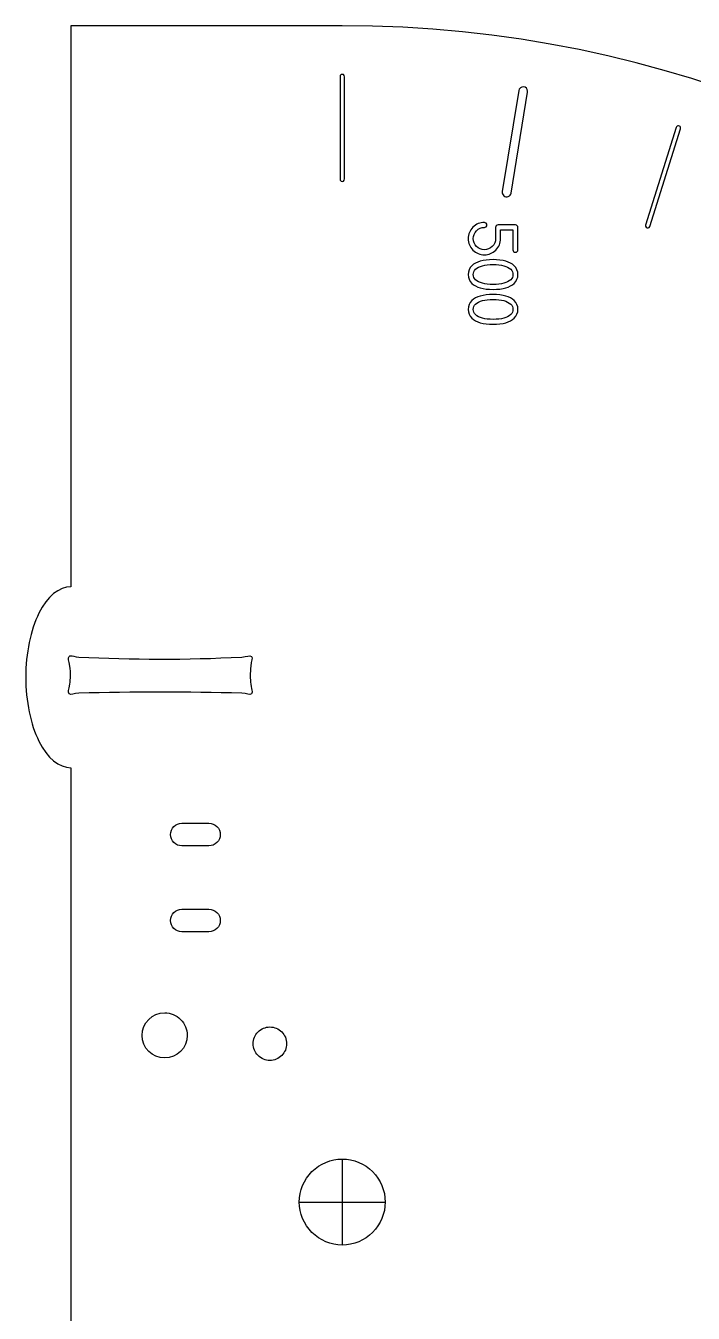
# Model space of a CAD drawing. Extents: x 0 to 206, y 6 to 420.
# Drawn here: x 0.2 to 74.1, y 277.5 to 419.8 of the extents above; entities that cross this region are included whole.
import ezdxf

# ---------------------------------------------------------------- set-up
doc = ezdxf.new("R2010")
doc.units = 0
doc.layers.get('0').update_dxf_attribs({"linetype": 'CONTINUOUS'})

msp = doc.modelspace()

# ---------------------------------------------------------------- linework, layer by layer
at = {"color": 7}
for p, q in [((35.248662, 419.829653), (5.248441, 419.829653)), ((35.00305, 414.200351), (35.00305, 402.893549)), ((35.496375, 402.893549), (35.496375, 414.200351)), ((53.927637, 401.341189), (55.746665, 412.500541)), ((55.753368, 412.599072), (55.753545, 412.599072)), ((69.270719, 397.653561), (72.648319, 408.443597)), ((72.660666, 408.516632), (72.660701, 408.516632)), ((52.206152, 397.542104), (52.206152, 396.301871)), ((54.399971, 397.812201), (52.481742, 397.812201)), ((52.751864, 396.301871), (52.751864, 397.266496)), ((52.751864, 397.266496), (54.124381, 397.266496)), ((54.124381, 397.266496), (54.124381, 395.067149)), ((54.675597, 395.067149), (54.675597, 397.542104)), ((54.675597, 395.067149), (54.675597, 395.067149)), ((51.930527, 393.981031), (51.930527, 393.981031)), ((54.124381, 392.332896), (54.124381, 392.332896)), ((51.930527, 390.127812), (51.930527, 390.127812)), ((54.124381, 388.479677), (54.124381, 388.479677)), ((25.284842, 346.188145), (25.283396, 346.188145)), ((21.763732, 330.443391), (21.763732, 330.443391)), ((21.763732, 320.943191), (21.763732, 320.943191)), ((18.112764, 308.251975), (18.112764, 308.251975)), ((29.099711, 307.330061), (29.099711, 307.330061)), ((35.249827, 294.579967), (35.249827, 285.079732)), ((30.499603, 289.829966), (39.999803, 289.829966)), ((39.999803, 289.82985), (39.999803, 289.82985))]:
    msp.add_line(p, q, dxfattribs=at)
for points in [[(5.248441, 419.829653), (5.248441, 419.829653), (5.248441, 357.829815), (5.248441, 357.829815)], [(165.248556, 289.82985), (165.248451, 361.62675), (107.045563, 419.829598), (35.248662, 419.829653)], [(35.12269, 414.42446), (35.044501, 414.377567), (34.998506, 414.291411), (35.00305, 414.200351)], [(35.376734, 414.42446), (35.298545, 414.471352), (35.20088, 414.471352), (35.12269, 414.42446)], [(35.496375, 414.200351), (35.500919, 414.291411), (35.454924, 414.377567), (35.376734, 414.42446)], [(54.771693, 412.659707), (54.771693, 412.659707), (52.952701, 401.500352), (52.952701, 401.500352)], [(55.290275, 413.07722), (55.0355, 413.092954), (54.810704, 412.911969), (54.771693, 412.659707)], [(55.753545, 412.599072), (55.74587, 412.854217), (55.54505, 413.061487), (55.290275, 413.07722)], [(55.746665, 412.500541), (55.752186, 412.533078), (55.754431, 412.566087), (55.753368, 412.599072)], [(72.177008, 408.591735), (72.177008, 408.591735), (68.799443, 397.801699), (68.799443, 397.801699)], [(72.451673, 408.765548), (72.329521, 408.784515), (72.212161, 408.710247), (72.177008, 408.591735)], [(72.660701, 408.516632), (72.66314, 408.640224), (72.573825, 408.746582), (72.451673, 408.765548)], [(72.648319, 408.443597), (72.656083, 408.467183), (72.660245, 408.491805), (72.660666, 408.516632)], [(35.00305, 402.893549), (34.998506, 402.802489), (35.044501, 402.716333), (35.12269, 402.66944)], [(35.376734, 402.66944), (35.454924, 402.716333), (35.500919, 402.802489), (35.496375, 402.893549)], [(35.12269, 402.66944), (35.20088, 402.622548), (35.298545, 402.622548), (35.376734, 402.66944)], [(52.952701, 401.500352), (52.922675, 401.325477), (52.988754, 401.147934), (53.125806, 401.035242)], [(53.6156, 400.955281), (53.781376, 401.018535), (53.900488, 401.165845), (53.927637, 401.341189)], [(53.125806, 401.035242), (53.262858, 400.922551), (53.449824, 400.892028), (53.6156, 400.955281)], [(49.709156, 397.569666), (49.361882, 397.216889), (49.185493, 396.792451), (49.185493, 396.301871)], [(50.97143, 398.087809), (50.480857, 398.087809), (50.056395, 397.91142), (49.709156, 397.569666)], [(49.736708, 396.301871), (49.736708, 396.643625), (49.852454, 396.935767), (50.100492, 397.178302)], [(50.100492, 397.178302), (50.337524, 397.420837), (50.629659, 397.542104), (50.97143, 397.542104)], [(51.164364, 398.005125), (51.109225, 398.060246), (51.043079, 398.087809), (50.97143, 398.087809)], [(50.97143, 397.542104), (51.043079, 397.542104), (51.109225, 397.569656), (51.164364, 397.624788)], [(51.24702, 397.812201), (51.24702, 397.889371), (51.219503, 397.955517), (51.164364, 398.005125)], [(51.164364, 397.624788), (51.219468, 397.674396), (51.24702, 397.740541), (51.24702, 397.812201)], [(52.288843, 397.729517), (52.233704, 397.67991), (52.206152, 397.613764), (52.206152, 397.542104)], [(52.481742, 397.812201), (52.40459, 397.812201), (52.338444, 397.784649), (52.288843, 397.729517)], [(54.592906, 397.729517), (54.543305, 397.784639), (54.477159, 397.812201), (54.399971, 397.812201)], [(54.675597, 397.542104), (54.675597, 397.613764), (54.64808, 397.67991), (54.592906, 397.729517)], [(68.799443, 397.801699), (68.77297, 397.717511), (68.793425, 397.625594), (68.853102, 397.560578)], [(68.853102, 397.560578), (68.91278, 397.495561), (69.002611, 397.467324), (69.088755, 397.486504)], [(69.088755, 397.486504), (69.174898, 397.505684), (69.244263, 397.569367), (69.270719, 397.653561)], [(49.185493, 396.301871), (49.185493, 395.811288), (49.361882, 395.392364), (49.709156, 395.039587)], [(50.100492, 395.430951), (49.852454, 395.673486), (49.736708, 395.965628), (49.736708, 396.301871)], [(52.206152, 396.301871), (52.206152, 395.965628), (52.084867, 395.673486), (51.842333, 395.430951)], [(52.233704, 395.039587), (52.580979, 395.392364), (52.751864, 395.811288), (52.751864, 396.301871)], [(49.709156, 395.039587), (50.056395, 394.692323), (50.480857, 394.521444), (50.97143, 394.521444)], [(50.97143, 395.067149), (50.629659, 395.067149), (50.337524, 395.188416), (50.100492, 395.430951)], [(51.842333, 395.430951), (51.599798, 395.188416), (51.307663, 395.067149), (50.97143, 395.067149)], [(50.97143, 394.521444), (51.462003, 394.521444), (51.880927, 394.692323), (52.233704, 395.039587)], [(54.124381, 395.067149), (54.124381, 394.995489), (54.151898, 394.929344), (54.207073, 394.874222)], [(54.207073, 394.874222), (54.262176, 394.824614), (54.328322, 394.797052), (54.399971, 394.797052)], [(54.399971, 394.797052), (54.477159, 394.797052), (54.543305, 394.824604), (54.592906, 394.874222)], [(54.592906, 394.874222), (54.648045, 394.929344), (54.675597, 394.995489), (54.675597, 395.067149)], [(49.587871, 393.308548), (49.317784, 393.038451), (49.185493, 392.713236), (49.185493, 392.332896)], [(51.930527, 393.981031), (50.833635, 393.981031), (50.050892, 393.755031), (49.587871, 393.308548)], [(49.736708, 392.332896), (49.736708, 392.558896), (49.819399, 392.757333), (49.979243, 392.917184)], [(49.979243, 392.917184), (50.365076, 393.258937), (51.015527, 393.435326), (51.930527, 393.435326)], [(54.273218, 393.308548), (53.810198, 393.755031), (53.027454, 393.981031), (51.930527, 393.981031)], [(51.930527, 393.435326), (52.845562, 393.435326), (53.495978, 393.258937), (53.881847, 392.917184)], [(53.881847, 392.917184), (54.047194, 392.757333), (54.124381, 392.558896), (54.124381, 392.332896)], [(54.675597, 392.332896), (54.675597, 392.713236), (54.543305, 393.038451), (54.273218, 393.308548)], [(49.185493, 392.332896), (49.185493, 391.952559), (49.317784, 391.632854), (49.587871, 391.362757)], [(49.587871, 391.362757), (50.050892, 390.916274), (50.833635, 390.690274), (51.930527, 390.690274)], [(49.979243, 391.754121), (49.819399, 391.913972), (49.736708, 392.106899), (49.736708, 392.332896)], [(51.930527, 391.235979), (51.015527, 391.235979), (50.365076, 391.406854), (49.979243, 391.754121)], [(53.881847, 391.754121), (53.495978, 391.406854), (52.845562, 391.235979), (51.930527, 391.235979)], [(51.930527, 390.690274), (53.027454, 390.690274), (53.810198, 390.916274), (54.273218, 391.362757)], [(54.124381, 392.332896), (54.124381, 392.106899), (54.047194, 391.913972), (53.881847, 391.754121)], [(54.273218, 391.362757), (54.543305, 391.632854), (54.675597, 391.952559), (54.675597, 392.332896)], [(51.930527, 390.127812), (50.833635, 390.127812), (50.050892, 389.901812), (49.587871, 389.45533)], [(54.273218, 389.45533), (53.810198, 389.901812), (53.027454, 390.127812), (51.930527, 390.127812)], [(49.587871, 389.45533), (49.317784, 389.185232), (49.185493, 388.860017), (49.185493, 388.479677)], [(49.185493, 388.479677), (49.185493, 388.09934), (49.317784, 387.779635), (49.587871, 387.509538)], [(49.736708, 388.479677), (49.736708, 388.705677), (49.819399, 388.904114), (49.979243, 389.063965)], [(49.979243, 387.900903), (49.819399, 388.060753), (49.736708, 388.25368), (49.736708, 388.479677)], [(49.979243, 389.063965), (50.365076, 389.405719), (51.015527, 389.582107), (51.930527, 389.582107)], [(51.930527, 389.582107), (52.845562, 389.582107), (53.495978, 389.405719), (53.881847, 389.063965)], [(53.881847, 389.063965), (54.047194, 388.904114), (54.124381, 388.705677), (54.124381, 388.479677)], [(54.124381, 388.479677), (54.124381, 388.25368), (54.047194, 388.060753), (53.881847, 387.900903)], [(54.675597, 388.479677), (54.675597, 388.860017), (54.543305, 389.185232), (54.273218, 389.45533)], [(54.273218, 387.509538), (54.543305, 387.779635), (54.675597, 388.09934), (54.675597, 388.479677)], [(49.587871, 387.509538), (50.050892, 387.063055), (50.833635, 386.837055), (51.930527, 386.837055)], [(51.930527, 387.38276), (51.015527, 387.38276), (50.365076, 387.553635), (49.979243, 387.900903)], [(53.881847, 387.900903), (53.495978, 387.553635), (52.845562, 387.38276), (51.930527, 387.38276)], [(51.930527, 386.837055), (53.027454, 386.837055), (53.810198, 387.063055), (54.273218, 387.509538)], [(5.248441, 357.829815), (3.922288, 357.829922), (2.650437, 356.776345), (1.712705, 354.900883)], [(1.712705, 354.900883), (0.774974, 353.02542), (0.248186, 350.481716), (0.248239, 347.829412)], [(5.129061, 349.066021), (5.04129, 349.659535), (4.85915, 349.934571), (5.05981, 350.135202)], [(5.05981, 350.135202), (5.110011, 350.185396), (5.164444, 350.206217), (5.227274, 350.209102)], [(5.227274, 350.209102), (5.415587, 350.217816), (5.679606, 350.088929), (6.129009, 350.065963)], [(6.129009, 350.065963), (12.000819, 349.766109), (17.990844, 349.735364), (24.12946, 350.065963)], [(24.12946, 350.065963), (24.729041, 350.066146), (24.997575, 350.335862), (25.19813, 350.135202)], [(25.19813, 350.135202), (25.398825, 349.934542), (25.180138, 349.663796), (25.129408, 349.066021)], [(5.129061, 347.065641), (5.199863, 347.661719), (5.245336, 348.283278), (5.129061, 349.066021)], [(25.129408, 349.066021), (25.064392, 348.30201), (25.068025, 347.640633), (25.129408, 347.065641)], [(0.248239, 347.829412), (0.248251, 345.177192), (0.775068, 342.633614), (1.712792, 340.758258)], [(5.059317, 345.996445), (4.858586, 346.197141), (5.055789, 346.469838), (5.129061, 347.065641)], [(6.12848, 346.065696), (5.528723, 346.050879), (5.259941, 345.795715), (5.059317, 345.996445)], [(24.128931, 346.065696), (18.128816, 346.233159), (12.12863, 346.212945), (6.12848, 346.065696)], [(25.19813, 345.996445), (24.997434, 345.79575), (24.728688, 346.048974), (24.128931, 346.065696)], [(25.129408, 347.065641), (25.168955, 346.692723), (25.264381, 346.446766), (25.281315, 346.265685)], [(25.283396, 346.188145), (25.279163, 346.114802), (25.254468, 346.052855), (25.19813, 345.996445)], [(25.281315, 346.265685), (25.284842, 346.238522), (25.284842, 346.212628), (25.284842, 346.188145)], [(1.712792, 340.758258), (2.650516, 338.882901), (3.922331, 337.829392), (5.248441, 337.829499)], [(5.248441, 337.829499), (5.248441, 337.829499), (5.248441, 241.829671), (5.248441, 241.829671)], [(16.629915, 331.327319), (16.864351, 331.561749), (17.182316, 331.693441), (17.513854, 331.693423)], [(17.513854, 331.693423), (17.513854, 331.693423), (20.513664, 331.693423), (20.513664, 331.693423)], [(20.513664, 331.693423), (20.845202, 331.693441), (21.163167, 331.561749), (21.397603, 331.327319)], [(16.629902, 329.559439), (16.395465, 329.793876), (16.263768, 330.111846), (16.263786, 330.443391)], [(16.263786, 330.443391), (16.263777, 330.774929), (16.395478, 331.09289), (16.629915, 331.327319)], [(21.397603, 331.327319), (21.632039, 331.09289), (21.763741, 330.774929), (21.763732, 330.443391)], [(21.763732, 330.443391), (21.76375, 330.111846), (21.632053, 329.793876), (21.397616, 329.559439)], [(17.513854, 329.193323), (17.182309, 329.193305), (16.864339, 329.325002), (16.629902, 329.559439)], [(20.513664, 329.193323), (20.513664, 329.193323), (17.513854, 329.193323), (17.513854, 329.193323)], [(21.397616, 329.559439), (21.163178, 329.325002), (20.845208, 329.193305), (20.513664, 329.193323)], [(16.263786, 320.943191), (16.263768, 321.274735), (16.395465, 321.592705), (16.629902, 321.827143)], [(16.629902, 321.827143), (16.864339, 322.06158), (17.182309, 322.193277), (17.513854, 322.193259)], [(17.513854, 322.193259), (17.513854, 322.193259), (20.513664, 322.193259), (20.513664, 322.193259)], [(20.513664, 322.193259), (20.845208, 322.193277), (21.163178, 322.06158), (21.397616, 321.827143)], [(21.397616, 321.827143), (21.632053, 321.592705), (21.76375, 321.274735), (21.763732, 320.943191)], [(16.629915, 320.059262), (16.395478, 320.293692), (16.263777, 320.611653), (16.263786, 320.943191)], [(21.763732, 320.943191), (21.763741, 320.611653), (21.632039, 320.293692), (21.397603, 320.059262)], [(17.513854, 319.693158), (17.182316, 319.69314), (16.864351, 319.824833), (16.629915, 320.059262)], [(20.513664, 319.693158), (20.513664, 319.693158), (17.513854, 319.693158), (17.513854, 319.693158)], [(21.397603, 320.059262), (21.163167, 319.824833), (20.845202, 319.69314), (20.513664, 319.693158)], [(13.113092, 308.251975), (13.113036, 309.632559), (14.23208, 310.75184), (15.612664, 310.752076)], [(15.612664, 310.752076), (16.27574, 310.752103), (16.911666, 310.488709), (17.380531, 310.019843)], [(17.380531, 310.019843), (17.849397, 309.550978), (18.112791, 308.915052), (18.112764, 308.251975)], [(25.941511, 308.638234), (26.288455, 308.985184), (26.759016, 309.180099), (27.249673, 309.180098)], [(27.249673, 309.180098), (27.740337, 309.180108), (28.210907, 308.985197), (28.557858, 308.638246)], [(15.612664, 305.752369), (14.232273, 305.752605), (13.113309, 306.871584), (13.113092, 308.251975)], [(18.112764, 308.251975), (18.112547, 306.871378), (16.993261, 305.752313), (15.612664, 305.752369)], [(25.399672, 307.330061), (25.399662, 307.820719), (25.594568, 308.291283), (25.941511, 308.638234)], [(28.557858, 308.638246), (28.90481, 308.291295), (29.09972, 307.820725), (29.099711, 307.330061)], [(25.941524, 306.021912), (25.594581, 306.368855), (25.399671, 306.83941), (25.399672, 307.330061)], [(27.249673, 305.480059), (26.759022, 305.480059), (26.288467, 305.674969), (25.941524, 306.021912)], [(28.557846, 306.021899), (28.210895, 305.674956), (27.740331, 305.48005), (27.249673, 305.480059)], [(29.099711, 307.330061), (29.099711, 306.839404), (28.904796, 306.368843), (28.557846, 306.021899)], [(31.890847, 293.188726), (32.781673, 294.079553), (33.989902, 294.58), (35.249721, 294.579967)], [(35.249721, 294.579967), (36.509533, 294.57999), (37.717753, 294.079539), (38.608572, 293.188714)], [(30.499603, 289.82985), (30.499572, 291.08967), (31.00002, 292.297899), (31.890847, 293.188726)], [(38.608572, 293.188714), (39.499391, 292.297888), (39.999834, 291.089663), (39.999803, 289.82985)], [(31.890847, 286.470973), (31.00002, 287.3618), (30.499572, 288.57003), (30.499603, 289.82985)], [(35.248662, 159.830006), (107.045579, 159.83006), (165.248474, 218.032933), (165.248556, 289.82985)], [(39.999803, 289.82985), (39.999834, 288.570036), (39.499391, 287.361811), (38.608572, 286.470986)], [(35.249721, 285.079732), (33.989902, 285.0797), (32.781673, 285.580146), (31.890847, 286.470973)], [(38.608572, 286.470986), (37.717753, 285.58016), (36.509533, 285.079709), (35.249721, 285.079732)]]:
    msp.add_open_spline(points, degree=3, dxfattribs=at)

doc.saveas('drawing.dxf')
